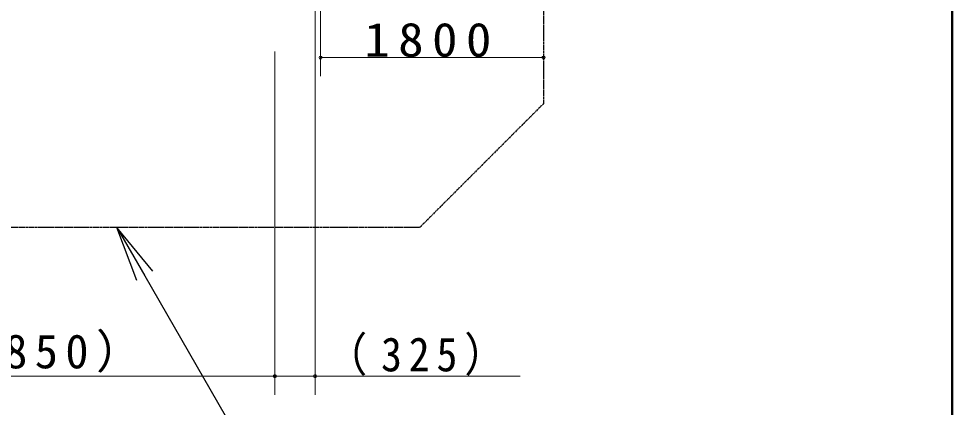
# Model space of a CAD drawing. Units: millimetres at full size, with parts at other scales. Extents: x -19540 to 57, y -990 to 13350.
# Drawn here: x -2512 to 0, y 1616 to 2662 of the extents above; entities that cross this region are included whole.
import ezdxf

# ---------------------------------------------------------------- set-up
doc = ezdxf.new("R2010")
doc.units = ezdxf.units.MM
doc.linetypes.add('USER3', pattern=[8, 3, -1, 1, -1, 1, -1])
for name, color, linetype, lineweight in [('A3図枠', 7, 'Continuous', 25), ('線', 2, 'Continuous', 25), ('補助', 2, 'Continuous', 13)]:
    doc.layers.add(name, color=color, linetype=linetype, lineweight=lineweight)
doc.styles.add('ＭＳ ゴシック', font='')
doc.styles.get('ＭＳ ゴシック').set_extended_font_data('MS Gothic')

# ---------------------------------------------------------------- blocks, each defined once
blk = doc.blocks.new('dimension_origin')
at = {"color": 0, "linetype": 'Continuous', "lineweight": -2}
blk.add_circle((0, 0), 1.25, dxfattribs=at)

msp = doc.modelspace()

# ---------------------------------------------------------------- linework, layer by layer
at = {"layer": 'A3図枠', "lineweight": 50}
msp.add_line((0, 0), (0, 13350), dxfattribs=at)
at = {"layer": '線', "linetype": 'USER3'}
for p, q in [((-1100, 3380.9), (-1100, 2433.333)), ((-1100, 2433.333), (-1433.333, 2100)), ((-1433.333, 2100), (-4163.033, 2100))]:
    msp.add_line(p, q, dxfattribs=at)
at = {"layer": '補助'}
for p, q in [((-1700, 2807.117), (-1700, 2507.117)), ((-1714.85, 2707.117), (-1714.85, 1650)), ((-1823.183, 2573.783), (-1823.183, 1650)), ((-1823.183, 2573.783), (-1823.183, 1650)), ((-1100, 2557.117), (-1700, 2557.117)), ((-1823.183, 1700), (-3773.183, 1700)), ((-1162.469, 1700), (-1826.183, 1700))]:
    msp.add_line(p, q, dxfattribs=at)
at = {"layer": '補助', "lineweight": 25}
for p, q in [((-2194.834, 1957.596), (-2248.183, 2100)), ((-2151.533, 1982.596), (-2248.183, 2100)), ((-2248.183, 2100), (-2173.183, 1970.096)), ((-2173.183, 1970.096), (-1728.568, 1200))]:
    msp.add_line(p, q, dxfattribs=at)

# ---------------------------------------------------------------- block references
at = {"layer": '補助', "xscale": 3.33, "yscale": 3.33}
for p in [(-1700, 2557.117), (-1714.85, 1700)]:
    msp.add_blockref('dimension_origin', p, dxfattribs=at)
at = {"layer": '補助', "xscale": 3.33, "yscale": 3.33, "rotation": 180}
for p in [(-1100, 2557.117), (-1823.183, 1700), (-1823.183, 1700)]:
    msp.add_blockref('dimension_origin', p, dxfattribs=at)

# ---------------------------------------------------------------- texts
at = {"layer": '補助', "char_height": 91.64, "attachment_point": 8, "style": 'ＭＳ ゴシック'}
for s, insert in [('\\T1.33;\\W1.1;1800', (-1400, 2558.117)), ('\\T1.32;（@650×9=5850）', (-2798.183, 1701)), ('\\T1.33;\\W0.9;（325）', (-1425.326, 1701))]:
    msp.add_mtext(s, dxfattribs=dict(at, insert=insert))

doc.saveas('drawing.dxf')
